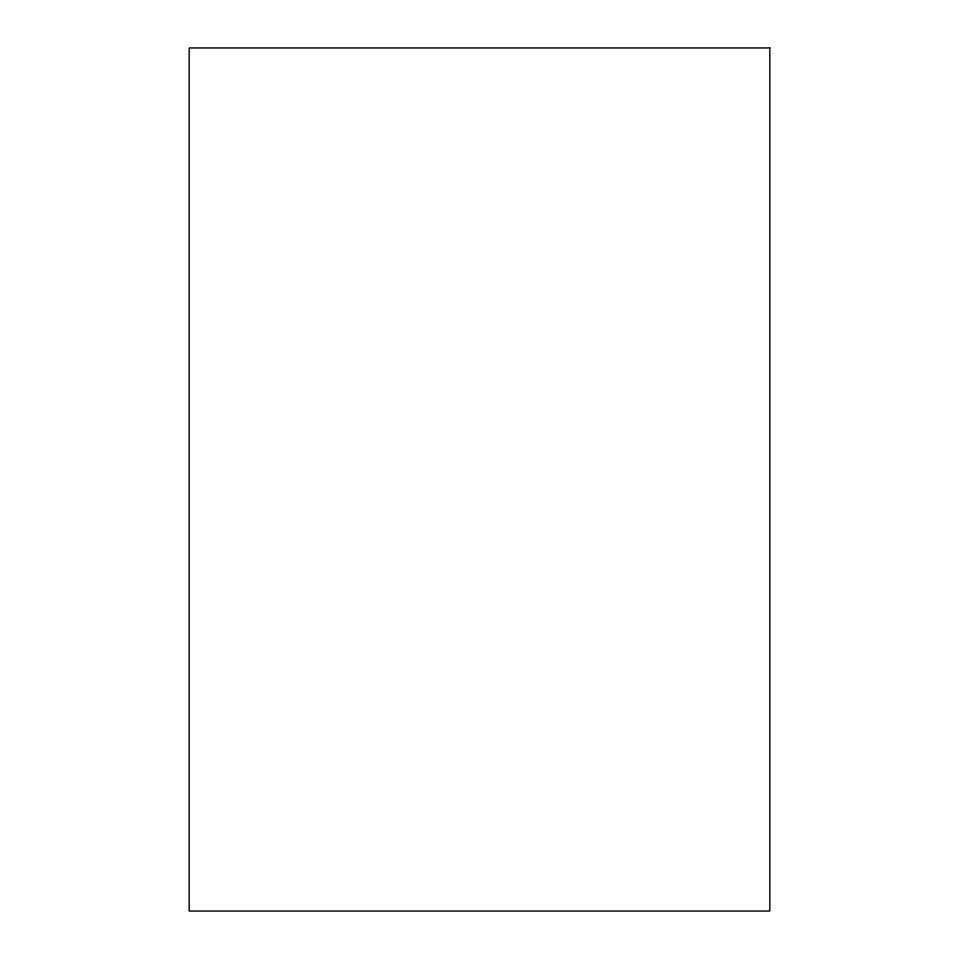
<?xml version="1.0" encoding="UTF-8"?>
<svg xmlns="http://www.w3.org/2000/svg" width="959" height="959" viewBox="0 0 959 959"><rect width="100%" height="100%" fill="white"/><g stroke="black" fill="none" stroke-linecap="round" stroke-linejoin="round"><path stroke-width="1.44" d="M769.813 47.95L189.187 47.95L189.187 911.05L769.813 911.05L769.813 47.95"/></g></svg>
